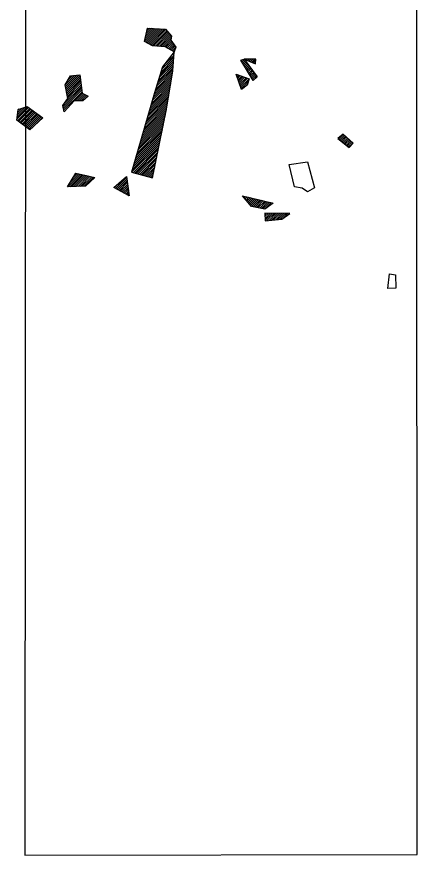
# Model space of a CAD drawing. Header units: metres. Extents: x -0.71 to 0.02, y -20.5 to -16.79.
# Drawn here: x -0.713 to 0.004, y -20.498 to -18.995 of the extents above; entities that cross this region are included whole.
import ezdxf

# ---------------------------------------------------------------- set-up
doc = ezdxf.new("R2010")
doc.units = ezdxf.units.M
doc.header["$LTSCALE"] = 25
doc.header["$MEASUREMENT"] = 0
doc.linetypes.add('STRICHPUNKTX2', pattern=[2, 1, -0.5, 0, -0.5])
doc.layers.get('0').update_dxf_attribs({"linetype": 'CONTINUOUS'})
for name, color, linetype in [('GRABUNGSGRENZE', 3, 'STRICHPUNKTX2'), ('KNOCHEN', 2, 'CONTINUOUS'), ('KNOCHENSCHRAFF', 2, 'CONTINUOUS'), ('STEINE', 4, 'CONTINUOUS')]:
    doc.layers.add(name, color=color, linetype=linetype)

# ---------------------------------------------------------------- blocks, each defined once
blk = doc.blocks.new('*X2')
at = {"color": 0}
for p, q in [((-45.51, -1909.45), (-43.24, -1907.17)), ((-45.36, -1908.94), (-43.21, -1906.79)), ((-45.02, -1908.25), (-43.18, -1906.41)), ((-43.81, -1906.68), (-43.15, -1906.03)), ((-46.13, -1911.48), (-43.35, -1908.7)), ((-45.98, -1910.97), (-43.32, -1908.32)), ((-45.82, -1910.46), (-43.3, -1907.94)), ((-45.67, -1909.95), (-43.27, -1907.55)), ((-62.66, -1911.75), (-60.98, -1910.07)), ((-62.61, -1912.05), (-60.59, -1910.03)), ((-62.55, -1912.35), (-60.21, -1910)), ((-62.5, -1912.64), (-60.04, -1910.18)), ((-62.23, -1910.96), (-61.37, -1910.1)), ((-46.6, -1913.01), (-43.51, -1909.91)), ((-46.44, -1912.5), (-43.44, -1909.49)), ((-46.29, -1911.99), (-43.38, -1909.08)), ((-62.44, -1912.94), (-60, -1910.49)), ((-62.39, -1913.24), (-59.95, -1910.8)), ((-62.34, -1913.54), (-59.91, -1911.11)), ((-62.28, -1913.84), (-59.87, -1911.42)), ((-62.23, -1914.14), (-59.82, -1911.74)), ((-47.18, -1915.01), (-43.78, -1911.6)), ((-47.04, -1914.51), (-43.71, -1911.18)), ((-46.89, -1914.01), (-43.64, -1910.76)), ((-46.75, -1913.51), (-43.57, -1910.34)), ((-63.04, -1915.66), (-59.74, -1912.36)), ((-62.98, -1915.96), (-59.69, -1912.67)), ((-62.93, -1916.26), (-59.65, -1912.98)), ((-62.85, -1915.12), (-59.78, -1912.05)), ((-60.94, -1914.62), (-59.58, -1913.26)), ((-47.62, -1916.5), (-43.99, -1912.87)), ((-47.47, -1916), (-43.92, -1912.45)), ((-47.33, -1915.5), (-43.85, -1912.03)), ((-60.59, -1914.62), (-59.34, -1913.38)), ((-60.24, -1914.62), (-59.1, -1913.49)), ((-59.88, -1914.62), (-58.86, -1913.6)), ((-59.53, -1914.62), (-58.62, -1913.72)), ((-48.2, -1918.5), (-44.27, -1914.56)), ((-48.05, -1918), (-44.2, -1914.14)), ((-47.91, -1917.5), (-44.13, -1913.72)), ((-47.76, -1917), (-44.06, -1913.3)), ((-71.32, -1917.93), (-69.23, -1915.84)), ((-71.27, -1917.52), (-69.43, -1915.69)), ((-71.22, -1918.18), (-69.02, -1915.98)), ((-71.21, -1917.12), (-69.85, -1915.75)), ((-71.16, -1916.71), (-70.37, -1915.92)), ((-71.11, -1916.3), (-70.89, -1916.08)), ((-71.01, -1918.33), (-68.81, -1916.13)), ((-48.78, -1920.49), (-44.55, -1916.26)), ((-48.63, -1919.99), (-44.47, -1915.83)), ((-48.49, -1919.49), (-44.4, -1915.41)), ((-48.34, -1918.99), (-44.33, -1914.99)), ((-70.81, -1918.48), (-68.61, -1916.28)), ((-70.61, -1918.63), (-68.4, -1916.43)), ((-70.4, -1918.78), (-68.2, -1916.57)), ((-70.2, -1918.93), (-67.99, -1916.72)), ((-70, -1919.08), (-67.78, -1916.87)), ((-69.79, -1919.23), (-67.58, -1917.02)), ((-69.59, -1919.38), (-67.37, -1917.16)), ((-69.39, -1919.53), (-67.17, -1917.31)), ((-69.18, -1919.68), (-66.96, -1917.46)), ((-68.67, -1919.52), (-66.75, -1917.61)), ((-62.88, -1916.56), (-62.8, -1916.48)), ((-49.21, -1921.99), (-44.82, -1917.59)), ((-49.07, -1921.49), (-44.73, -1917.15)), ((-48.92, -1920.99), (-44.64, -1916.71)), ((-49.65, -1923.48), (-45.09, -1918.93)), ((-49.5, -1922.98), (-45, -1918.48)), ((-49.36, -1922.49), (-44.91, -1918.04)), ((-50.23, -1925.48), (-45.46, -1920.7)), ((-50.08, -1924.98), (-45.36, -1920.26)), ((-49.94, -1924.48), (-45.27, -1919.81)), ((-49.79, -1923.98), (-45.18, -1919.37)), ((-13.7, -1921.48), (-12.82, -1920.6)), ((-13.5, -1921.63), (-12.64, -1920.77)), ((-50.66, -1926.97), (-45.73, -1922.03)), ((-50.52, -1926.47), (-45.64, -1921.59)), ((-50.37, -1925.98), (-45.55, -1921.15)), ((-13.31, -1921.79), (-12.45, -1920.94)), ((-13.11, -1921.94), (-12.27, -1921.1)), ((-12.91, -1922.1), (-12.08, -1921.27)), ((-12.71, -1922.25), (-11.9, -1921.44)), ((-12.51, -1922.4), (-11.72, -1921.61)), ((-12.31, -1922.56), (-11.53, -1921.78)), ((-12.11, -1922.71), (-11.35, -1921.95)), ((-11.91, -1922.87), (-11.16, -1922.12)), ((-50.77, -1927.43), (-45.82, -1922.48)), ((-50.49, -1927.51), (-45.91, -1922.92)), ((-50.21, -1927.58), (-46, -1923.37)), ((-49.93, -1927.65), (-46.09, -1923.81)), ((-49.65, -1927.72), (-46.18, -1924.26)), ((-49.37, -1927.8), (-46.27, -1924.7)), ((-49.09, -1927.87), (-46.36, -1925.14)), ((-48.8, -1927.94), (-46.45, -1925.59)), ((-48.52, -1928.01), (-46.54, -1926.03)), ((-48.24, -1928.09), (-46.63, -1926.48)), ((-62.2, -1930.02), (-59.94, -1927.77)), ((-61.84, -1929.31), (-60.23, -1927.7)), ((-61.83, -1930.01), (-59.65, -1927.83)), ((-61.47, -1930), (-59.37, -1927.9)), ((-61.3, -1928.42), (-60.52, -1927.64)), ((-61.1, -1929.99), (-59.08, -1927.96)), ((-60.74, -1929.98), (-58.79, -1928.03)), ((-60.37, -1929.96), (-58.5, -1928.09)), ((-60.01, -1929.95), (-58.21, -1928.15)), ((-59.64, -1929.94), (-57.92, -1928.22)), ((-59.28, -1929.93), (-57.63, -1928.28)), ((-47.96, -1928.16), (-46.72, -1926.92)), ((-47.68, -1928.23), (-46.81, -1927.36)), ((-47.4, -1928.3), (-46.9, -1927.81)), ((-47.12, -1928.38), (-46.99, -1928.25)), ((-53.87, -1930.18), (-52.95, -1929.25)), ((-53.64, -1930.31), (-51.69, -1928.35)), ((-53.42, -1930.43), (-51.65, -1928.66)), ((-53.19, -1930.56), (-51.6, -1928.97)), ((-52.96, -1930.68), (-51.56, -1929.28)), ((-52.74, -1930.81), (-51.51, -1929.59)), ((-52.51, -1930.94), (-51.47, -1929.9)), ((-52.28, -1931.06), (-51.42, -1930.2)), ((-52.05, -1931.19), (-51.38, -1930.51)), ((-51.83, -1931.32), (-51.33, -1930.82)), ((-51.6, -1931.44), (-51.29, -1931.13)), ((-51.37, -1931.57), (-51.24, -1931.44)), ((-30.76, -1931.81), (-30.63, -1931.69)), ((-30.6, -1932.01), (-30.35, -1931.76)), ((-30.44, -1932.2), (-30.06, -1931.83)), ((-30.28, -1932.4), (-29.78, -1931.9)), ((-30.12, -1932.59), (-29.49, -1931.96)), ((-29.96, -1932.79), (-29.21, -1932.03)), ((-29.8, -1932.98), (-28.92, -1932.1)), ((-29.65, -1933.18), (-28.64, -1932.17)), ((-29.49, -1933.37), (-28.35, -1932.24)), ((-29.32, -1933.56), (-28.07, -1932.31)), ((-29.03, -1933.62), (-27.78, -1932.38)), ((-28.73, -1933.68), (-27.5, -1932.45)), ((-28.43, -1933.73), (-27.21, -1932.51)), ((-28.14, -1933.79), (-26.93, -1932.58)), ((-27.84, -1933.85), (-26.65, -1932.65)), ((-27.54, -1933.9), (-26.36, -1932.72)), ((-27.25, -1933.96), (-26.08, -1932.79)), ((-26.95, -1934.02), (-25.79, -1932.86)), ((-25.81, -1933.23), (-25.51, -1932.93)), ((-26.92, -1935.04), (-26.61, -1934.74)), ((-26.89, -1935.37), (-26.26, -1934.74)), ((-26.87, -1935.7), (-25.91, -1934.75)), ((-26.84, -1936.03), (-25.56, -1934.75)), ((-26.54, -1936.08), (-25.21, -1934.75)), ((-26.14, -1936.04), (-24.86, -1934.76)), ((-25.75, -1936), (-24.51, -1934.76)), ((-25.36, -1935.96), (-24.16, -1934.77)), ((-24.96, -1935.92), (-23.82, -1934.77)), ((-24.57, -1935.88), (-23.47, -1934.78)), ((-24.17, -1935.84), (-23.12, -1934.78)), ((-23.57, -1935.58), (-22.77, -1934.78))]:
    blk.add_line(p, q, dxfattribs=at)
blk = doc.blocks.new('*X3')
at = {"color": 0}
for p, q in [((-17.33, -1879.84), (-17.03, -1879.55)), ((-17.22, -1880.09), (-16.6, -1879.47)), ((-17.11, -1880.34), (-16.17, -1879.39)), ((-17.01, -1880.59), (-15.74, -1879.32)), ((-16.68, -1880.62), (-15.31, -1879.24)), ((-15.72, -1880.36), (-14.81, -1879.45)), ((-15.24, -1880.23), (-14.74, -1879.74)), ((-14.75, -1880.1), (-14.68, -1880.03)), ((-32.96, -1890.53), (-30.7, -1888.27)), ((-32.67, -1890.59), (-30.67, -1888.59)), ((-32.38, -1890.65), (-30.64, -1888.91)), ((-38.77, -1890.33), (-38.49, -1890.04)), ((-38.75, -1890.66), (-38.11, -1890.03)), ((-38.73, -1890.99), (-37.74, -1890.01)), ((-38.7, -1891.32), (-37.37, -1889.99)), ((-38.58, -1891.56), (-37, -1889.97)), ((-38.37, -1891.7), (-36.63, -1889.95)), ((-38.15, -1891.83), (-36.25, -1889.93)), ((-37.94, -1891.97), (-35.88, -1889.92)), ((-37.72, -1892.11), (-35.75, -1890.14)), ((-37.51, -1892.25), (-35.78, -1890.52)), ((-34.05, -1889.85), (-33.77, -1889.57)), ((-33.99, -1890.14), (-33.38, -1889.54)), ((-33.83, -1890.34), (-32.99, -1889.5)), ((-33.54, -1890.4), (-32.61, -1889.47)), ((-33.25, -1890.47), (-32.22, -1889.43)), ((-32.09, -1890.72), (-30.6, -1889.23)), ((-31.8, -1890.78), (-30.57, -1889.55)), ((-31.59, -1890.93), (-30.54, -1889.87)), ((-31.39, -1891.08), (-30.48, -1890.17)), ((-31.18, -1891.22), (-30.41, -1890.46)), ((-37.29, -1892.39), (-35.81, -1890.91)), ((-37.08, -1892.52), (-35.84, -1891.29)), ((-36.86, -1892.66), (-35.87, -1891.67)), ((-36.65, -1892.8), (-35.9, -1892.06)), ((-30.97, -1891.37), (-30.35, -1890.75)), ((-30.76, -1891.52), (-30.29, -1891.04)), ((-30.56, -1891.66), (-30.22, -1891.33)), ((-30.35, -1891.81), (-30.16, -1891.62)), ((-30.14, -1891.95), (-30.1, -1891.91)), ((-36.43, -1892.94), (-35.93, -1892.44)), ((-36.22, -1893.08), (-35.96, -1892.82)), ((-36, -1893.22), (-35.99, -1893.2)), ((-34.99, -1893.62), (-34.61, -1893.24)), ((-34.91, -1893.89), (-33.62, -1892.61)), ((-34.82, -1894.16), (-33.52, -1892.86)), ((-34.74, -1894.43), (-33.41, -1893.1)), ((-34.11, -1894.16), (-33.31, -1893.35)), ((-33.3, -1893.69), (-33.2, -1893.6)), ((-12.32, -1894.99), (-11.03, -1893.7)), ((-12.29, -1895.31), (-10.7, -1893.72)), ((-30.53, -1895.88), (-29.16, -1894.5)), ((-30.18, -1895.88), (-29.08, -1894.78)), ((-30.09, -1895.08), (-29.24, -1894.23)), ((-29.64, -1894.28), (-29.31, -1893.95)), ((-12.25, -1895.63), (-10.37, -1893.74)), ((-12.22, -1895.95), (-10.03, -1893.77)), ((-12.19, -1896.27), (-9.7, -1893.79)), ((-12.05, -1896.49), (-9.49, -1893.93)), ((-11.89, -1896.68), (-9.36, -1894.15)), ((-11.72, -1896.87), (-9.22, -1894.37)), ((-11.56, -1897.06), (-9.09, -1894.59)), ((-11.4, -1897.25), (-8.95, -1894.81)), ((-11.23, -1897.44), (-8.82, -1895.03)), ((-10.74, -1897.3), (-8.69, -1895.25)), ((-10.01, -1896.92), (-8.55, -1895.46)), ((-9.63, -1896.9), (-8.53, -1895.8)), ((-9.33, -1896.95), (-8.57, -1896.2)), ((-9.03, -1897), (-8.61, -1896.59)), ((-8.72, -1897.05), (-8.65, -1896.98)), ((-48.48, -1903.93), (-46.24, -1901.69)), ((-48.37, -1903.46), (-46.57, -1901.66)), ((-48.28, -1904.08), (-45.91, -1901.71)), ((-48.26, -1903), (-46.9, -1901.64)), ((-48.15, -1902.54), (-47.23, -1901.62)), ((-48.05, -1904.2), (-45.57, -1901.73)), ((-48.04, -1902.08), (-47.57, -1901.6)), ((-47.94, -1901.62), (-47.9, -1901.58)), ((-47.81, -1904.32), (-45.24, -1901.75)), ((-47.58, -1904.44), (-44.91, -1901.77)), ((-47.35, -1904.56), (-44.65, -1901.86)), ((-47.12, -1904.69), (-44.48, -1902.05)), ((-46.83, -1904.76), (-44.32, -1902.24)), ((-46.51, -1904.79), (-44.15, -1902.43)), ((-46.19, -1904.82), (-43.99, -1902.62)), ((-45.86, -1904.85), (-43.82, -1902.81)), ((-45.54, -1904.87), (-43.66, -1902.99)), ((-45.21, -1904.9), (-43.7, -1903.39)), ((-44.89, -1904.93), (-43.74, -1903.78)), ((-44.62, -1905.02), (-43.59, -1903.99)), ((-44.39, -1905.14), (-43.45, -1904.2)), ((-44.16, -1905.27), (-43.3, -1904.4)), ((-43.93, -1905.39), (-43.15, -1904.61)), ((-43.7, -1905.51), (-43.01, -1904.82)), ((-43.47, -1905.64), (-42.9, -1905.07)), ((-43.24, -1905.76), (-43.06, -1905.58)), ((-31.13, -1907.43), (-30.92, -1907.23)), ((-30.99, -1907.65), (-30.55, -1907.21)), ((-30.52, -1907.18), (-30.48, -1907.15)), ((-30.27, -1907.28), (-30.13, -1907.15)), ((-30.02, -1907.38), (-29.78, -1907.15)), ((-29.76, -1907.49), (-29.42, -1907.15)), ((-29.51, -1907.59), (-29.07, -1907.15)), ((-29.26, -1907.69), (-28.72, -1907.15)), ((-30.86, -1907.88), (-30.4, -1907.41)), ((-30.73, -1908.1), (-30.25, -1907.62)), ((-30.6, -1908.32), (-30.1, -1907.82)), ((-30.46, -1908.54), (-29.95, -1908.03)), ((-30.33, -1908.76), (-29.8, -1908.23)), ((-30.2, -1908.98), (-29.66, -1908.44)), ((-30.07, -1909.2), (-29.51, -1908.64)), ((-29.01, -1907.8), (-28.57, -1907.35)), ((-28.76, -1907.9), (-28.59, -1907.73)), ((-31.96, -1910.04), (-31.84, -1909.91)), ((-31.87, -1910.3), (-31.58, -1910.01)), ((-31.78, -1910.57), (-31.32, -1910.1)), ((-31.7, -1910.83), (-31.06, -1910.19)), ((-29.94, -1909.43), (-29.36, -1908.85)), ((-29.8, -1909.65), (-29.21, -1909.05)), ((-29.67, -1909.87), (-29.06, -1909.26)), ((-29.54, -1910.09), (-28.91, -1909.46)), ((-29.41, -1910.31), (-28.76, -1909.67)), ((-29.28, -1910.53), (-28.62, -1909.87)), ((-29.14, -1910.76), (-28.47, -1910.08)), ((-31.61, -1911.1), (-30.8, -1910.28)), ((-31.52, -1911.36), (-30.53, -1910.38)), ((-31.43, -1911.63), (-30.27, -1910.47)), ((-31.34, -1911.89), (-30.01, -1910.56)), ((-31.25, -1912.16), (-29.75, -1910.66)), ((-31.17, -1912.42), (-29.88, -1911.14)), ((-30.53, -1912.14), (-30.04, -1911.66)), ((-28.9, -1910.86), (-28.32, -1910.28))]:
    blk.add_line(p, q, dxfattribs=at)

msp = doc.modelspace()

# ---------------------------------------------------------------- linework, layer by layer
at = {"layer": 'GRABUNGSGRENZE', "flags": 128}
msp.add_lwpolyline([(-0.6967, -16.8052), (-0.6989, -20.4984), (0.0038, -20.4973), (0.0018, -16.7995)], dxfattribs=at)
at = {"layer": 'KNOCHEN'}
for points in [[(-0.4314, -19.0581), (-0.4477, -19.0495), (-0.4701, -19.0474), (-0.4849, -19.0397), (-0.4793, -19.0158), (-0.4471, -19.0178), (-0.4364, -19.0301), (-0.4375, -19.0377), (-0.4288, -19.05), (-0.4314, -19.0581)], [(-0.4314, -19.0581), (-0.4523, -19.0851), (-0.4666, -19.132), (-0.508, -19.2743), (-0.4702, -19.284), (-0.4452, -19.1611), (-0.4339, -19.0923), (-0.4314, -19.0581)], [(-0.2902, -19.1097), (-0.3121, -19.073), (-0.3059, -19.0715), (-0.283, -19.1031), (-0.2902, -19.1097)], [(-0.2861, -19.0796), (-0.2855, -19.0715), (-0.3059, -19.0715), (-0.3059, -19.0715), (-0.2861, -19.0796)], [(-0.6288, -19.1656), (-0.6308, -19.1544), (-0.6221, -19.1422), (-0.6267, -19.1172), (-0.6175, -19.1014), (-0.6007, -19.0998), (-0.5961, -19.1325), (-0.5854, -19.1376), (-0.5951, -19.1462), (-0.6104, -19.1462), (-0.6288, -19.1656)], [(-0.3111, -19.126), (-0.3202, -19.0985), (-0.2973, -19.1066), (-0.3009, -19.1179), (-0.3111, -19.126)], [(-0.69, -19.1982), (-0.7134, -19.1809), (-0.7109, -19.1615), (-0.695, -19.1564), (-0.6665, -19.1768), (-0.69, -19.1982)], [(-0.1179, -19.2296), (-0.1107, -19.222), (-0.1286, -19.2057), (-0.1383, -19.2138), (-0.1179, -19.2296)], [(-0.6227, -19.3002), (-0.6079, -19.2758), (-0.5738, -19.2834), (-0.5901, -19.2992), (-0.6227, -19.3002)], [(-0.5396, -19.3013), (-0.5172, -19.2819), (-0.5121, -19.3166), (-0.5396, -19.3013)], [(-0.2694, -19.3402), (-0.2933, -19.3356), (-0.3091, -19.3162), (-0.2541, -19.3295), (-0.2694, -19.3402)], [(-0.2694, -19.3473), (-0.2684, -19.3611), (-0.2388, -19.3581), (-0.2245, -19.3479), (-0.2694, -19.3473)]]:
    msp.add_lwpolyline(points, dxfattribs=at)
at = {"layer": 'STEINE'}
for points in [[(-0.2163, -19.3005), (-0.2255, -19.2602), (-0.1928, -19.2556), (-0.1801, -19.302), (-0.1929, -19.3091), (-0.202, -19.3025), (-0.2163, -19.3005)], [(-0.0456, -19.4561), (-0.0354, -19.4581), (-0.0344, -19.4821), (-0.0487, -19.4826), (-0.0456, -19.4561)]]:
    msp.add_lwpolyline(points, dxfattribs=at)

# ---------------------------------------------------------------- block references
at = {"layer": 'KNOCHENSCHRAFF', "xscale": 0.01, "yscale": 0.01, "zscale": 0.01}
for name in ['*X3', '*X2']:
    msp.add_blockref(name, (0, 0), dxfattribs=at)

doc.saveas('drawing.dxf')
